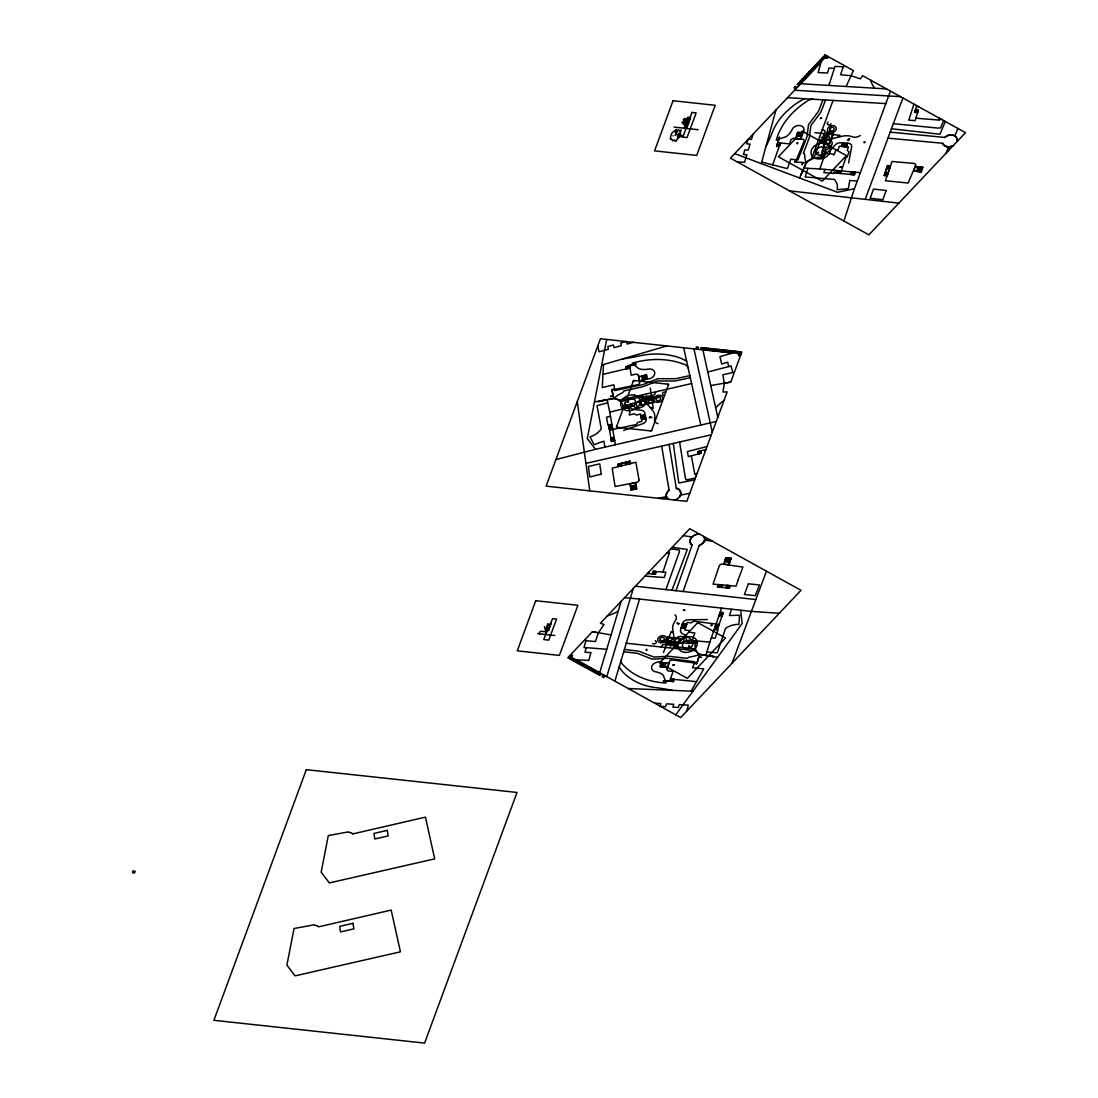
<?xml version="1.0" encoding="UTF-8"?>
<svg xmlns="http://www.w3.org/2000/svg" width="1098" height="1098" viewBox="0 0 1098 1098"><rect width="100%" height="100%" fill="white"/><g stroke="black" fill="none" stroke-linecap="round" stroke-linejoin="round"><path stroke-width="1.5" d="M685.276 121.274C689.228 121.219 685.55 126.627 683.011 123.854C679.484 122.002 686.977 120.19 684.795 121.713M677.754 135.864L678.921 136.111C674.543 135.836 681.803 136.317 679.882 135.04C675.297 135.754 681.68 132.831 678.193 134.725M603.502 364.536L602.253 387.553L613.919 384.794L614.729 390.586L643.277 384.492L657.839 378.714L675.558 378.714L689.846 375.626M676.313 131.211C676.148 134.862 676.231 130.017 676.121 130.786M658.361 498.272L665.525 496.818L666.39 494.402A7.727 5.874 -19.5 0 1 666.582 493.688L666.939 492.714A7.631 5.806 -19.5 0 1 667.474 491.78A7.521 5.71 -19.5 0 1 668.188 490.902A7.631 5.806 -19.5 0 1 669.08 490.079L661.669 446.104L711.353 434.753M688.35 122.166C685.66 119.806 683.752 122.153 683.354 119.366C686.223 116.141 690.189 122.235 685.797 121.549M645.02 403.515L644.004 405.78A4.516 3.431 -19.5 0 1 637.375 406.836L636.305 405.368A4.516 3.431 -19.5 0 1 640.203 400.55L640.779 400.454A4.516 3.431 -19.5 0 1 645.02 403.515A11.529 8.77 -19.5 0 1 646.489 404.119L647.395 404.627A11.529 8.77 -19.5 0 1 649.728 407.029M678.77 133.901C679.072 130.964 681.982 138.815 683.299 135.864M676.546 132.721C677.246 135.109 673.472 136.07 676.121 134.231M679.895 134.615L681.048 129.907L679.429 131.252C679.456 129.18 677.754 128.974 676.684 132.144M818.134 152.224L817.983 153.24L818.737 152.334M824.584 151.757L824.735 150.742L823.98 151.648M739.558 353.817L741.136 353.981L734.411 372.208L722.855 374.747L724.309 383.202L722.978 392.027L727.178 391.862L686.799 501.347L546.104 486.139L600.441 338.76L732.435 353.048L719.904 356.658L721.674 363.973L727.7 362.244L728.743 366.567L707.771 371.989M668.957 550.757L668.943 550.825A6.272 4.776 -19.5 0 0 669.327 552.925L662.959 572.044L653.214 571.372L652.432 573.911L647.463 573.485M848.603 162.929L851.65 146.803A4.667 3.555 -19.5 0 0 848.383 143.275L840.217 142.781A5.339 4.063 -19.5 0 0 835.125 145.06L831.941 148.422A22.042 16.758 -19.5 0 1 825.833 153.157A1.771 1.345 -19.5 0 0 824.969 154.145L819.822 168.941L860.407 172.674M606.672 339.447L587.306 438.624L595.514 449.315L716.239 421.495M670.466 646.557C670.494 643.977 675.243 644.224 673.65 646.9M890.437 91.093L854.436 188.719L837.554 192.287L761.271 163.602L775.957 109.951M828.88 85.438L835.002 66.429L843.772 66.786L844.142 65.441L827.014 55.957L825.929 57.096M606.755 649.275L586.291 647.669L585.001 652.281L590.971 652.569L588.775 660.365L576.354 659.774L680.678 717.57L800.991 590.326L689.791 528.714L649.302 571.536M571.866 657.29L572.47 655.135L570.37 655.026M828.029 56.52L827.535 58.276L824.941 58.139M689.75 118.913L687.636 117.28L690.642 117.61L686.662 128.411L683.656 128.082L686.758 127.025M549.906 625.805L547.669 624.501M917.612 112.572L914.579 112.353L916.761 105.669M747.93 139.597L746.654 143.852L750.058 144.058L748.26 150.083L744.842 149.877L743.47 154.489L746.873 154.681L744.595 162.312L737.115 161.859M753.008 134.231L751.471 139.336L748.342 139.158M606.782 676.629L633.34 588.418M614.894 681.131L639.53 599.041L751.512 611.408L779.292 613.274M660.022 706.124L660.804 703.516L654.655 703.145M686.524 711.394L688.377 705.163L679.237 704.614L678.386 707.455L672.854 707.126L673.705 704.285L666.472 703.859L665.621 706.687L660.502 706.385M599.7 672.717L621.194 601.265M623.719 651.718L637.375 653.324L652.349 659.184L667.57 658.306L694.773 661.751L694.156 663.466L696.859 663.768L699.577 654.367L698.438 653.653A11.927 9.072 -19.5 0 1 697.463 652.816L698.438 653.653M653.145 573.623L653.818 571.427M653.749 573.664L654.422 571.468M722.868 613.713L719.766 613.439L709.83 642.152L692.179 640.505L691.287 643.003L695.459 643.401L696.324 640.889L694.938 645.995L696.008 650.771A11.982 9.113 -19.5 0 0 696.365 651.43L696.434 651.539M843.895 221.014L854.436 188.719M654.339 573.705L655.026 571.495M654.943 573.76L655.643 571.536M652.432 573.911L655.451 574.117L656.247 571.591L653.214 571.372M913.934 104.104L908.773 120.162L915.059 120.629L918.408 110.033L915.361 109.841M696.667 663.741L698.85 656.92L701.444 657.359L698.987 657.126M820.151 168.968L807.95 168.337L805.15 176.956L834.178 179.413A17.348 13.19 -19.5 0 1 837.047 189.762L848.315 188.678L849.783 180.429L857.291 181.074M914.95 112.394L915.773 109.869M915.869 118.172L938.721 120.066L939.325 118.172M846.133 146.761L847.327 143.179L846.119 146.761L841.741 146.377L842.948 142.809L841.741 146.377M726.711 585.33C723.582 591.959 732.942 583.848 729.456 587.444M889.737 168.049L887.129 175.721L884.247 175.46L887.609 165.565L890.492 165.839L888.131 165.62M647.889 573.513L648.122 572.785M719.863 587.224L720.672 584.809M720.466 587.265L721.276 584.85M721.07 587.334L721.88 584.918M728.907 564.592L731.076 558.127L725.874 557.688L723.692 564.139L728.894 564.605L731.076 558.127M721.674 587.375L722.484 584.96M727.123 587.485L727.809 585.426M727.7 587.54L728.399 585.481M728.811 587.65L729.497 585.591M731.57 609.239L729.456 615.511L739.544 615.278L738.927 624.364A17.348 13.19 -19.5 0 0 725.449 628.523L717.31 652.816L707.016 652.02M916.528 171.329L917.997 166.965M917.352 171.412L918.806 167.047M918.148 171.48L919.616 167.116M918.971 171.549L920.44 167.184M919.795 171.604L921.263 167.239M920.618 171.686L922.073 167.321M921.414 171.755L922.883 167.39L915.169 166.718L913.687 171.082L921.414 171.755L913.701 171.082M696.516 681.652L670.453 679.017L674.172 679.401L673.445 681.46L669.711 681.076L673.115 671.441L667.982 670.905L666.911 669.3L669.011 663.082L661.298 662.41A6.313 4.804 -19.5 0 0 652.253 665.402A6.313 4.804 -19.5 0 0 655.657 671.839A16.594 12.627 -19.5 0 1 663.343 675.366L666.129 682.997A71.466 54.337 -19.5 0 1 623.568 665.374A9.031 6.863 -19.5 0 1 621.303 659.774M884.659 175.502L885.619 172.688L888.09 172.894M772.649 164.878L780.486 143.001L779.36 146.13L776.917 145.883C784.48 120.67 772.525 158.332 778.043 142.726L789.517 143.865L791.095 139.542L793.305 138.389L800.716 139.034L802.913 132.57A6.313 4.804 -19.5 0 0 800.73 125.666A6.313 4.804 -19.5 0 0 792.07 129.578A16.594 12.627 -19.5 0 1 786.305 136.523L776.259 140.132A71.466 54.337 -19.5 0 1 805.781 102.059A9.031 6.863 -19.5 0 1 813.179 99.232M663.027 666.98L664.482 662.684M663.837 667.049L665.292 662.753M664.633 667.117L666.088 662.821M666.911 669.3L669.753 660.914L671.784 659.871L696.805 663.316M681.954 627.781L683.189 624.117M682.805 627.85L684.04 624.186M683.67 627.932L684.919 624.268M684.521 628.001L685.77 624.337M692.179 640.505A1.771 1.345 -19.5 0 1 691.095 639.969A22.042 16.758 -19.5 0 0 686.236 635.783L682.572 633.752A5.339 4.063 -19.5 0 1 680.595 629.95L681.103 627.699L685.372 628.07L686.621 624.405L682.338 624.035L686.621 624.405M726.56 587.444L727.274 585.371M728.249 587.608L728.948 585.536M884.247 175.46L887.609 165.565M836.086 173.059L836.964 170.506M836.813 173.127L837.678 170.574M837.541 173.196L838.405 170.643M838.254 173.264L839.133 170.698M838.982 173.333L839.86 170.766M839.709 173.402L840.588 170.835M840.437 173.484L846.133 157.028L847.148 157.124L848.987 151.826L847.272 150.412L848.493 146.954L839.366 146.171L838.199 149.548L835.537 150.769L834.027 154.996C832.119 151.922 813.179 154.543 823.761 157.618L817.612 157.371L811.436 159.086A11.982 9.113 -19.5 0 0 810.557 159.484L810.434 159.553M850.442 174.431L851.321 171.851M851.128 174.5L852.707 171.974L851.815 174.568M852.501 174.623L853.393 172.043M853.201 174.692L854.079 172.112M853.887 174.76L854.766 172.166M719.835 613.26L721.592 608.127M648.52 573.554L649.151 571.687L600.4 623.266L604.024 624.488L598.451 632.75L595.404 641.561L585.865 640.683M661.298 662.41L659.816 666.692L667.557 667.392M660.625 666.761L662.094 662.478M661.435 666.829L662.904 662.547M662.231 666.898L663.714 662.616M718.27 584.589L717.433 587.005L729.237 588.048M843.305 66.758L840.533 74.76L851.06 75.721L860.42 78.864L862.603 75.666L965.485 132.666L868.875 234.848L730.39 158.139L821.043 62.27L818.134 72.578L827.521 73.031L828.921 68.076L834.48 68.337M717.584 586.579L718.147 584.932M718.037 587.059L718.874 584.63M718.627 587.114L719.478 584.699M719.245 587.169L720.082 584.74M635.413 586.222L683.121 591.493L699.11 545.679L702.995 542.975A7.604 5.792 -19.5 0 0 703.502 542.357A7.782 5.915 -19.5 0 0 703.942 541.671L704.394 540.655A7.521 5.723 -19.5 0 0 704.463 537.704L703.983 536.689M690.217 542.892A7.604 5.792 -19.5 0 1 689.956 542.083L690.011 542.069A7.425 5.641 -19.5 0 1 689.901 541.163A7.549 5.737 -19.5 0 1 690.024 540.271A7.549 5.737 -19.5 0 1 690.313 539.393A7.7 5.861 -19.5 0 1 690.752 538.528L692.042 536.949A7.864 5.984 -19.5 0 1 692.769 536.277A7.315 5.572 -19.5 0 1 693.593 535.687A7.466 5.682 -19.5 0 1 699.618 534.177L699.55 534.122M834.919 170.314L833.807 173.511L823.829 172.606L824.955 169.408M691.287 643.003L694.842 632.915L689.805 632.407L688.721 630.43L684.699 630.06L687.279 622.429L691.397 622.813L693.469 621.166L719.108 624.419M692.001 642.755L692.769 640.559M693.785 642.92L694.554 640.724M694.375 642.989L695.144 640.793M717.227 629.785L723.266 612.56L720.178 612.286M675.984 590.71L692.124 544.965L691.369 544.375A7.398 5.627 -19.5 0 0 692.124 544.965M821.126 157.371L822.361 153.898M692.577 642.81L693.36 640.601M693.181 642.879L693.963 640.669M694.952 643.03L695.734 640.834M665.91 589.599L679.209 552.267L679.456 550.057L670.809 548.794M795.583 161.928L804.258 140.75L803.297 139.268L793.305 138.389M672.909 681.405L673.65 679.346M820.741 157.343L823.226 150.591L828.976 148.601A3.912 2.978 -19.5 0 0 831.502 145.183M670.768 681.199L671.509 679.127M671.29 681.24L672.045 679.182M808.663 160.596L808.636 160.624A11.927 9.072 -19.5 0 0 807.414 161.571L806.303 162.655L794.993 162.051L795.858 159.773L797.889 159.979L806.961 137.017L808.512 124.65L818.477 111.323L822.978 99.822M674.35 499.988L674.309 500.002A7.48 5.696 -19.5 0 0 679.525 496.749L680.046 495.953A7.48 5.696 -19.5 0 0 680.417 495.143L680.897 493.373A7.7 5.861 -19.5 0 0 680.897 492.508A7.549 5.737 -19.5 0 0 680.733 491.671A7.549 5.737 -19.5 0 0 680.403 490.875A7.425 5.641 -19.5 0 0 679.854 490.161A7.604 5.792 -19.5 0 0 679.223 489.516L676.299 488.39L669.107 444.388M671.825 681.295L672.58 679.25M672.36 681.35L673.115 679.305M766.459 571.193L732.009 663.274M675.394 133.16L676.354 133.929M676.286 130.593L676.327 129.331L674.543 131.513M682.956 136.646L680.211 136.66L677.521 138.417L678.344 136.577M684.178 127.793L687.911 117.664M685.811 124.417L685.605 123.498L684.727 124.458M686.264 128.37L690.244 117.568M546.2 629.607L548.067 624.556M551.155 622.388L547.957 630.403A6.025 4.584 -19.5 0 1 547.586 630.952L547.573 630.979A6.231 4.735 -19.5 0 1 547.202 631.419A6.19 4.708 -19.5 0 0 546.255 632.819L543.757 639.571L548.794 640.107L556.562 619.039L552.555 618.613L548.286 630.183M655.698 391.835L654.586 394.827L641.095 397.943L640.944 396.927M814.936 132.638L839.97 135.342M833.066 100.426L811.436 159.086L807.387 161.584M730.843 381.884L734.068 373.155M813.865 158.181L820.439 140.338L818.422 140.119M659.774 640.326L689.077 643.483M673.472 648.328L674.09 646.64L695.309 648.932M675.819 646.832L676.203 645.789L663.219 644.375L660.776 646.955M789.476 190.86L865.183 199.356L902.913 97.997M670.219 681.131L670.988 679.072M794.993 162.051L795.858 159.773M671.976 590.271L687.293 549.439L672.264 547.257M694.334 662.959L692.522 667.735L703.777 668.888L691.109 691.15M825.614 99.973L820.769 112.312L810.887 125.57L809.391 137.374L803.393 153.363A3.17 2.416 -19.5 0 1 804.656 155.902A30.977 23.552 -19.5 0 0 806.303 162.655L800.881 174.966L803.969 167.953L807.95 168.337M683.642 122.674L684.315 122.303L683.313 123.045M945.954 153.322L948.329 147.571L946.037 146.336A7.604 5.792 -19.5 0 1 945.296 146.02L944.404 145.512A7.631 5.806 -19.5 0 1 943.635 144.881A7.521 5.71 -19.5 0 1 943.031 144.126A7.631 5.806 -19.5 0 1 942.578 143.262L887.966 138.142M684.603 120.08L685.262 119.737L684.301 120.382M943.635 120.56L940.547 127.89L937.816 128.082L893.347 123.662M945.309 121.494L939.957 134.231L891.452 128.768M949.866 134.999A7.521 5.723 -19.5 0 0 948.699 135.232L949.88 134.93A7.549 5.737 -19.5 0 1 950.964 134.876A7.549 5.737 -19.5 0 1 952.021 134.958A7.7 5.861 -19.5 0 1 953.023 135.164L954.78 135.96A7.466 5.682 -19.5 0 1 955.48 136.427A7.315 5.572 -19.5 0 1 956.097 137.003A7.466 5.682 -19.5 0 1 956.921 141.711L956.907 141.738A7.549 5.737 -19.5 0 0 956.111 137.003L954.78 135.96L957.95 128.493M799.536 178L806.303 162.655A12.119 9.209 -19.5 0 1 806.92 162.01L807.112 161.831M548.78 628.838L545.802 629.566M800.744 83.736L846.119 86.481L853.42 70.588M948.027 151.14L950.072 146.707A7.562 5.751 -19.5 0 0 952.721 145.869L953.023 145.732M679.14 489.53L680.897 493.373A7.549 5.737 -19.5 0 1 680.417 495.157L680.046 495.953A7.315 5.572 -19.5 0 1 679.538 496.735M688.322 120.231L689.119 120.08M688.075 122.743C685.825 121.809 688.871 123.429 686.813 124.074M712.273 541.177L705.479 540.23L702.995 542.975A7.549 5.737 -19.5 0 1 702.212 543.812A7.631 5.806 -19.5 0 1 701.279 544.553A7.549 5.737 -19.5 0 1 700.236 545.184M675.695 638.981L677.699 637.087A4.516 3.431 -19.5 0 1 683.834 638.24L683.999 640.038A4.516 3.431 -19.5 0 1 678.262 643.497L677.727 643.401A4.516 3.431 -19.5 0 1 675.695 638.981A11.529 8.77 -19.5 0 1 674.748 637.897L674.254 637.101A11.529 8.77 -19.5 0 1 673.486 633.971L672.758 629.401A15.152 11.515 -19.5 0 1 675.146 621.043L676.135 619.354A6.863 5.215 -19.5 0 0 674.927 614.811M689.022 120.19L687.842 121.274M675.75 714.839L742.179 623.499L740.656 610.241M677.85 138.526C676.313 140.379 676.066 142.493 674.639 140.517C675.531 138.348 671.702 142.795 672.388 139.734C671.235 139.693 671.358 138.142 670.37 139.35C670.549 134.985 672.086 131.554 674.68 131.129M847.409 139.995L849.66 138.513L848.521 140.613M677.466 136.44L680.595 136.083L677.933 136.591M585.124 639.407L592.261 631.872M669.053 490.106L666.939 492.714A7.549 5.737 -19.5 0 0 666.582 493.688L666.39 494.402A7.782 5.915 -19.5 0 0 666.308 495.102A7.604 5.792 -19.5 0 0 666.953 497.655L661.367 498.602M690.834 543.716A7.521 5.723 -19.5 0 0 691.424 544.375L689.901 541.163L690.752 538.528A7.549 5.737 -19.5 0 1 692.042 536.936L693.593 535.673A7.549 5.737 -19.5 0 1 699.536 534.163M890.19 132.131L944.719 137.428L948.727 135.178A7.604 5.792 -19.5 0 0 947.643 135.493M678.07 137.772L677.535 138.938M672.992 135.891L673.252 135.727M724.007 400.427L723.253 400.976A45.883 34.889 -19.5 0 0 715.704 407.921M838.488 136.701L839.531 135.987L838.268 136.234M953.284 145.567L951.664 146.295A7.521 5.723 -19.5 0 1 947.972 146.761L946.805 146.569A7.782 5.915 -19.5 0 1 946.037 146.336L945.309 146.02A7.549 5.737 -19.5 0 1 944.404 145.512L942.606 143.289M633.244 381.308L634.562 380.567M650.441 430.896L651.759 430.169M628.55 401.47L627.342 401.923L628.578 401.978M630.65 406.054L631.858 405.587L630.623 405.533M689.256 119.723L687.842 119.188M623.678 430.416L642.906 423.65A4.667 3.555 -19.5 0 0 646.159 419.189L644.746 412.766A5.339 4.063 -19.5 0 0 640.889 410.213L636.25 409.719A22.042 16.758 -19.5 0 1 629.346 407.783A1.771 1.345 -19.5 0 0 628.015 407.687L609.774 412.148L615.36 444.786M679.374 136.523L680.335 136.193M607.4 615.868L608.319 615.58A45.883 34.889 -19.5 0 0 618.201 611.243M601.677 365.071L666.774 345.939M728.743 366.567L731.062 365.895L732.695 372.332M740.738 355.079L738.611 355.683L738.117 353.666M698.218 454.023L697.724 451.607L705.918 449.507M625.97 341.533L620.768 342.96L621.358 345.637L614.015 347.668L613.411 344.992L607.812 346.543L608.402 349.219L599.096 351.799L597.792 345.911M633.354 342.329L627.123 344.058L626.574 341.588M555.904 459.554L595.514 449.315M707.03 446.488L687.362 451.649L688.35 456.631L701.32 453.2L700.799 450.784M607.565 402.87L597.024 405.615L601.265 428.824A17.348 13.19 -19.5 0 1 590.079 436.812L594.059 444.69L603.886 441.149L604.971 447.161M697.779 451.923L700.867 451.113M691.369 455.862L694.746 474.13L697.065 473.513M618.27 399.796L618.352 399.837A11.982 9.113 -19.5 0 1 619.039 400.276L622.511 403.968L623.719 408.744C624.199 399.109 631.707 409.87 629.223 414.989L634.438 413.74L636.497 415.058L640.656 414.042L641.616 419.45L646.008 418.338L641.616 419.45L641.959 421.344L637.705 422.373L636.497 424.459L609.582 430.21M617.968 464.289L630.128 461.256L630.526 463.576L630.128 461.256L617.968 464.289L618.366 466.609L618.009 464.632L621.427 463.425M640.999 415.936L645.391 414.838L640.985 415.936L641.616 419.45M630.554 486.263L635.907 484.904M630.664 486.922L636.016 485.563M630.774 487.567L636.14 486.208M630.883 488.226L636.25 486.881M631.021 488.871L636.387 487.526M631.13 489.53L636.497 488.185M631.254 490.175L636.607 488.83L635.509 482.653L630.128 483.985L631.254 490.175L630.142 483.998M602.967 374.363L629.978 367.94L626.107 368.859C622.566 364.097 647.834 362.313 629.689 365.95L631.172 375.228L636.511 373.993L638.377 374.994L639.434 380.937L647.395 378.947A6.313 4.804 -19.5 0 0 654.779 373.43A6.313 4.804 -19.5 0 0 648.191 369.12A16.594 12.627 -19.5 0 1 638.816 368.681L632.228 363.15A71.466 54.337 -19.5 0 1 683.08 363.946A9.031 6.863 -19.5 0 1 688.13 367.926M609.006 426.697L612.149 425.914M609.102 427.287L612.259 426.504M609.198 427.863L612.355 427.081M609.294 428.453L612.451 427.671M609.39 429.03L612.547 428.247M609.486 429.62L612.657 428.838M610.927 438.267L614.111 437.484M611.023 438.829L614.194 438.033M611.106 439.378L614.29 438.596M611.202 439.941L614.386 439.145M611.298 440.49L614.482 439.694M611.38 441.053L614.564 440.257M614.66 440.806L611.476 441.602L608.731 425.036M609.829 412.409L607.057 399.658M611.874 424.281L607.935 425.228L606.549 417.213L610.488 416.266M623.376 406.617L627.658 405.587M611.929 389.941L638.322 384.575L639.805 383.01L638.377 374.994M623.307 406.301L631.652 404.38L635.344 407.578A3.912 2.978 -19.5 0 0 639.873 407.564M612.904 395.898L610.364 396.515L613.151 396.035L611.861 389.543L613.713 398.423L615.196 398.643A11.927 9.072 -19.5 0 1 616.582 399.027L616.637 399.054A12.119 9.209 -19.5 0 1 617.845 399.562L620.439 401.36M650.236 388.033L653.214 408.401M619.052 400.29L691.603 383.559M620.672 401.607L642.742 396.515L642.495 394.882M352.911 833.876L425.448 817.159L434.684 858.883L329.359 882.916L321.165 872.21L328.302 835.578L347.558 832.023A12.119 9.209 -19.5 0 1 348.45 832.133L348.697 832.174M611.655 389.584L614.551 389.419M589.791 490.861L585.92 463.383L661.669 446.104M690.299 377.698L674.968 381.006L657.359 381.006L643.455 386.537L623.664 391.012A3.17 2.416 -19.5 0 1 621.056 393.4A30.977 23.552 -19.5 0 0 613.713 398.423L598.286 401.648L607.057 399.658M695.377 478.097L686.223 479.908L685.33 477.946L679.593 442M694.718 479.881L678.797 483.024L673.28 443.441M680.417 495.143L689.764 493.331M594.457 401.978L613.713 398.423A12.119 9.209 -19.5 0 1 614.592 398.533L614.853 398.574M702.885 349.85L710.749 385.549L730.774 382.09L724.309 383.202M683.107 135.727L680.348 135.301M949.88 134.93L953.023 135.164A7.549 5.737 -19.5 0 1 954.793 135.96M689.119 641.246L687.87 641.301L688.871 641.754M688.57 646.461L689.832 646.406L688.817 645.94M941.508 119.38L941.411 119.38A6.272 4.776 -19.5 0 0 938.721 120.066M707.318 619.533L687.65 619.848A4.667 3.555 -19.5 0 0 682.64 623.156L681.103 627.699L685.372 628.07M821.18 137.346C824.584 137.017 822.731 141.258 820.192 140.022M628.248 688.515L692.92 691.218M586.291 647.669L583.999 647.573L585.975 640.285L584.356 640.23L569.478 655.959L570.727 656.659M846.119 86.481L886.525 88.924M794.595 90.228L900.525 96.679M787.554 97.695L886.127 103.61M624.584 597.683L639.53 599.041M915.608 110.376L918.244 110.541M915.444 110.884L918.079 111.049M915.293 111.378L917.942 111.557M915.128 111.886L917.777 112.065M662.959 572.058L665.91 572.278L664.221 577.521L644.993 576.093M649.687 416.622L651.938 417.473L649.247 417.803M667.062 552.747L669.327 552.925M652.528 573.581L655.561 573.801M916.665 106.026L917.53 106.108M886.91 167.61L889.805 167.843M886.745 168.118L889.641 168.351M886.566 168.612L889.449 168.859M886.402 169.119L889.284 169.367M885.317 173.621L887.774 173.827M885.139 174.102L887.609 174.321M884.823 175.035L887.28 175.241M887.129 175.721L884.961 175.529M725.641 558.36L730.856 558.8M725.407 559.047L730.609 559.5M725.188 559.733L730.403 560.172M724.955 560.419L730.17 560.858M724.721 561.092L729.937 561.545M724.488 561.778L729.703 562.231M796.874 134.793L802.007 135.246M796.64 135.466L801.773 135.919M796.421 136.138L801.554 136.591M800.716 139.034L795.583 138.595L797.793 132.103L802.913 132.57M842.715 143.509L847.08 143.893M842.468 144.222L846.846 144.607M842.221 144.95L846.599 145.334M841.974 145.663L846.352 146.048M915.183 166.718L922.883 167.39M725.998 587.403L729.374 587.691M885.468 173.155L887.939 173.374M884.974 174.568L887.445 174.788M719.972 612.862L723.06 613.137M719.574 614.015L722.662 614.29M719.368 614.592L722.457 614.866M719.163 615.168L722.251 615.443M718.97 615.745L722.059 616.019M715.827 624.748L718.902 625.023M715.621 625.352L718.682 625.627M715.402 625.97L718.476 626.244M715.196 626.574L718.257 626.848M714.99 627.178L718.051 627.452M714.784 627.795L717.831 628.07M916.501 106.561L918.724 106.753M797.56 132.789L802.693 133.242M797.34 133.462L802.46 133.915M797.107 134.134L802.226 134.587M887.445 166.073L890.327 166.347M887.266 166.58L890.149 166.841M887.102 167.088L889.984 167.349M709.926 641.877L705.822 655.369L714.084 656.673L699.577 654.367A12.119 9.209 -19.5 0 1 698.891 653.969L698.795 653.9M822.182 154.393L824.79 154.64M821.661 155.889L824.282 156.136M821.482 156.383L824.09 156.63M854.299 172.125L855.452 172.235L854.573 174.829L834.027 172.866M714.194 629.497L717.996 629.868L715.114 638.226L711.312 637.856M822.004 154.873L824.639 155.134M821.826 155.381L824.461 155.628M821.318 156.863L823.939 157.124M691.411 642.701L695.542 643.099M777.068 145.43L779.525 145.677M821.99 153.844L824.969 154.145M695.446 643.428L687.417 642.563L685.934 638.185A3.912 2.978 -19.5 0 0 682.091 636.689M777.713 143.632L780.17 143.893M777.549 144.085L780.019 144.332M777.398 144.524L779.827 144.785M777.247 144.977L779.676 145.238M830.857 127.464L821.771 152.114M688.103 122.866L687.321 122.88M819.904 141.793L821.139 141.93L825.174 131.005L822.361 129.454M674.021 127.093L698.108 129.688M676.423 130.319L676.89 131.911M675.613 132.185L676.67 132.501M671.235 631.446L663.466 652.514M546.886 631.789L540.394 631.323L539.104 633.093L539.859 633.875M537.608 633.628L554.682 635.481M626.258 643.222L696.008 650.771L697.436 652.788A12.119 9.209 -19.5 0 1 696.667 651.883L696.599 651.787M777.878 143.179L780.335 143.44M683.121 591.493L755.863 599.549M865.183 199.356L898.878 203.116M796.448 159.828L790.78 159.183L787.39 168.625L761.683 162.092M624.405 649.44L639.022 651.251L653.9 657.071L668.449 656.233L687.43 658.388A3.17 2.416 -19.5 0 1 690.834 656.892A30.977 23.552 -19.5 0 0 699.577 654.367L717.639 657.249M683.231 535.646L692.042 536.949M611.078 634.919L592.426 631.693L596.077 632.338M703.832 536.497L704.12 536.908A7.562 5.751 -19.5 0 1 704.683 538.94L709.898 539.859M314.44 925.106L314.179 925.065A12.119 9.209 -19.5 0 0 313.314 924.955L294.044 928.51L286.894 965.156L295.101 975.848L400.427 951.829L391.19 910.091L318.64 926.822A11.982 9.113 -19.5 0 0 317.967 926.383L317.857 926.328M615.196 398.643L617.899 399.59M677.342 488.637L677.37 488.651A7.398 5.627 -19.5 0 0 676.299 488.404M829.759 140.324L831.776 141.642A4.516 3.431 -19.5 0 1 829.265 146.885L826.986 147.338A4.516 3.431 -19.5 0 1 823.637 143.22L823.857 142.767A4.516 3.431 -19.5 0 1 829.759 140.324A11.529 8.77 -19.5 0 1 831.268 139.364L832.366 138.815A11.529 8.77 -19.5 0 1 836.429 137.634L842.276 136.234A15.152 11.515 -19.5 0 1 852.336 136.742L854.285 137.264A6.863 5.215 -19.5 0 0 860.187 135.479M651.306 408.044L652.363 408.442L651.787 407.632M734.686 153.61L761.271 163.602M666.308 495.116A7.521 5.723 -19.5 0 0 667.804 498.616L669.025 499.425M678.372 624.515L676.903 622.937L679.333 623.499M317.555 926.149L317.446 926.094A12.119 9.209 -19.5 0 0 316.21 925.587A11.927 9.072 -19.5 0 0 314.797 925.189M351.813 833.217L351.744 833.176A12.119 9.209 -19.5 0 0 350.482 832.641A11.927 9.072 -19.5 0 0 349.068 832.243M845.021 65.935L853.228 70.478M352.101 833.368L352.211 833.437A11.982 9.113 -19.5 0 1 352.897 833.876M672.676 632.434L671.976 631.693L672.058 632.695M649.741 407.029L652.761 410.638A15.152 11.515 -19.5 0 1 654.628 418.489L654.49 420.246A6.863 5.215 -19.5 0 0 657.976 423.691M667.68 384.149L668.366 385.096M616.637 426.367L617.323 427.328M696.214 475.832L696.187 475.763A6.272 4.776 -19.5 0 0 694.746 474.116M544.388 626.533L546.255 632.819M646.351 395.39C647.408 397.751 642.838 398.903 643.044 396.145M870.659 80.127L870.838 80.84A45.883 34.889 -19.5 0 0 874.557 88.211M693.936 348.876L712.286 432.214M710.749 385.549L717.776 417.322M683.67 347.764L700.84 425.297M700.25 451.278L700.689 453.35M699.632 451.429L700.071 453.515M699.028 451.594L699.453 453.694M698.397 451.758L698.836 453.858M705.492 449.631L705.616 450.317M627.617 461.874L628.042 464.193M626.999 462.038L627.425 464.344M626.382 462.189L626.807 464.495M625.764 462.34L626.176 464.66M620.329 464.056L620.686 466.032M619.739 464.207L620.096 466.17M618.586 464.481L618.943 466.458M643.373 375.653L644.101 379.771M642.536 375.873L643.277 379.977M641.712 376.079L642.454 380.196M639.434 380.937L638.707 376.82L646.681 374.843L647.395 378.947M635.509 482.653L636.607 488.83M644.512 415.058L645.144 418.571M643.634 415.277L644.265 418.791M642.742 415.497L643.373 419.011M641.863 415.717L642.495 419.23M621.482 463.768L621.839 465.744M620.905 463.905L621.262 465.895M619.162 464.33L619.519 466.321M704.834 449.809L705.149 451.58M645.844 375.049L646.557 379.167M645.02 375.255L645.734 379.373M644.197 375.461L644.91 379.579M629.511 461.421L629.895 463.74M628.893 461.558L629.278 463.891M628.262 461.723L628.66 464.042M627.04 405.725L627.397 407.838M625.201 406.178L625.558 408.291M624.597 406.329L624.94 408.429M626.45 405.876L626.793 408.003M625.833 406.013L626.176 408.14M623.993 406.466L624.337 408.593M627.631 405.286L628.015 407.687M626.354 366.746L626.67 368.722M628.015 366.348L628.331 368.352M628.578 366.21L628.88 368.214M585.92 463.383L577.26 401.635M660.035 397.119L629.566 404.133M627.466 366.485L627.768 368.461M626.917 366.608L627.219 368.599M629.14 366.087L629.429 368.077M677.205 488.363A7.549 5.737 -19.5 0 1 678.111 488.734M668.49 498.959A7.549 5.737 -19.5 0 1 666.898 497.449M678.276 489.008A7.398 5.627 -19.5 0 1 679.113 489.516M622.168 359.046A217.116 165.098 -19.5 0 0 641.163 355.587A62.49 47.516 -19.5 0 1 671.784 355.642A50.645 38.512 -19.5 0 1 686.648 361.228M664.386 395.239A2.1 1.592 -19.5 0 1 662.506 393.372A2.1 1.592 -19.5 0 1 665.566 392.055M672.552 690.368A217.116 165.098 -19.5 0 0 654.751 687.499A62.49 47.516 -19.5 0 1 628.907 677.301A50.645 38.512 -19.5 0 1 619.176 666.87M704.696 538.94A7.604 5.792 -19.5 0 1 703.955 541.643M690.766 543.702A7.398 5.627 -19.5 0 1 690.313 542.934M700.208 545.198A7.631 5.806 -19.5 0 1 699.069 545.706M655.149 640.724A2.1 1.592 -19.5 0 1 655.794 643.181A2.1 1.592 -19.5 0 1 652.555 643.483M765.896 146.707A217.116 165.098 -19.5 0 0 772.608 131.568A62.49 47.516 -19.5 0 1 789.901 108.551A50.645 38.512 -19.5 0 1 804.669 98.724M950.072 146.707A7.604 5.792 -19.5 0 1 946.805 146.583M944.719 137.428A7.398 5.627 -19.5 0 1 945.57 136.701A7.521 5.723 -19.5 0 1 946.503 136.152M946.558 136.07A7.384 5.614 -19.5 0 1 947.615 135.562M831.159 123.731A2.1 1.592 -19.5 0 1 827.961 124.692A2.1 1.592 -19.5 0 1 828.153 122.084M808.65 160.61A12.119 9.209 -19.5 0 1 809.94 159.814M650.565 396.817L651.622 396.749L650.592 396.762M666.664 643.579L667.708 643.524L666.706 643.469M824.969 134.134L825.998 134.011L824.969 134.134M678.056 644.361L677.905 645.391A10.006 7.604 -19.5 0 0 680.335 650.689L681.24 651.279A10.006 7.604 -19.5 0 0 696.022 647.353A10.006 7.604 -19.5 0 0 691.15 636.744A10.006 7.604 -19.5 0 0 678.056 644.361M663.439 680.87L673.445 681.46L663.439 680.87M738.117 580.032L736.072 586.167L713.069 584.122L719.492 565.196L721.606 563.96L742.907 567.076L738.117 580.032M915.759 164.975L908.142 183.037L885.413 180.745L891.974 161.488L914.593 163.465L915.759 164.975M886.182 190.476L882.874 199.74L870.138 198.23L873.514 189.076L886.182 190.476M133.132 871.085L132.515 872.773L134.519 872.979L135.136 871.29L133.132 871.085M306.315 769.671L213.904 1020.303L424.61 1043.1L517.021 792.454L306.315 769.671M673.047 100.742L654.559 150.865L696.695 155.422L715.182 105.298L673.047 100.742M684.507 123.525L684.507 123.525M691.946 112.435L682.86 137.085L687.06 137.538L696.146 112.902L691.946 112.435M535.742 600.716L517.268 650.84L559.404 655.41L577.891 605.273L535.742 600.716M633.56 380.457L616.321 427.218L651.443 431.006L668.682 384.259L633.56 380.457M547.792 624.172L545.679 629.909L548.684 630.238L550.798 624.501L547.792 624.172M546.433 630.362L547.971 630.376L546.433 630.362M696.53 347.05L695.912 348.739L697.916 348.958L698.534 347.27L696.53 347.05M701.348 347.572L700.73 349.26L702.734 349.48L703.351 347.792L701.348 347.572M703.749 347.833L703.132 349.521L705.136 349.74L705.767 348.052L703.749 347.833M706.165 348.093L705.534 349.782L707.551 350.001L708.169 348.313L706.165 348.093M708.567 348.354L707.949 350.042L709.953 350.262L710.571 348.574L708.567 348.354M710.982 348.615L710.351 350.303L712.369 350.523L712.986 348.835L710.982 348.615M713.384 348.876L712.767 350.564L714.771 350.784L715.388 349.095L713.384 348.876M715.8 349.137L715.169 350.825L717.172 351.044L717.804 349.356L715.8 349.137M718.202 349.397L717.584 351.086L719.588 351.305L720.206 349.617L718.202 349.397M720.604 349.658L719.986 351.346L721.99 351.566L722.621 349.878L720.604 349.658M723.019 349.919L722.402 351.607L724.405 351.827L725.023 350.138L723.019 349.919M725.421 350.18L724.804 351.868L726.807 352.087L727.439 350.399L725.421 350.18M727.837 350.44L727.205 352.129L729.223 352.348L729.841 350.66L727.837 350.44M730.239 350.701L729.621 352.389L731.625 352.609L732.242 350.921L730.239 350.701M732.654 350.962L732.023 352.65L734.04 352.87L734.658 351.182L732.654 350.962M735.056 351.223L734.438 352.911L736.442 353.131L737.06 351.442L735.056 351.223M737.472 351.484L736.84 353.172L738.844 353.391L739.476 351.703L737.472 351.484M739.874 351.744L739.256 353.432L741.26 353.652L741.877 351.964L739.874 351.744M825.106 134.615L825.106 134.615M826.767 132.336L822.786 143.138L829.608 143.879L833.588 133.078L826.767 132.336M827.041 132.721L823.308 142.85L829.333 143.495L833.066 133.366L827.041 132.721M667.282 637.101L665.168 642.838L678.001 644.224L680.115 638.487L667.282 637.101M667.557 637.471L665.69 642.536L677.727 643.84L679.593 638.775L667.557 637.471M667.872 643.373L667.872 643.373M748.383 583.834L744.43 594.498L755.328 595.679L759.432 584.932L748.383 583.834M802.954 162.641L802.048 164.673L802.954 162.641M639.105 480.375L637.65 482.118L615.086 486.538L612.19 468.146L635.879 462.244L639.105 480.375M795.35 86.385L793.964 87.84L795.556 88.718L796.928 87.264L795.35 86.385M798.644 82.885L797.272 84.34L798.864 85.219L800.236 83.764L798.644 82.885M800.305 81.128L798.932 82.583L800.511 83.475L801.883 82.007L800.305 81.128M801.952 79.385L800.579 80.84L802.171 81.719L803.544 80.264L801.952 79.385M803.612 77.629L802.226 79.097L803.818 79.976L805.191 78.507L803.612 77.629M805.259 75.886L803.887 77.34L805.479 78.219L806.852 76.764L805.259 75.886M806.92 74.142L805.534 75.597L807.126 76.476L808.499 75.021L806.92 74.142M808.567 72.386L807.195 73.841L808.773 74.719L810.159 73.264L808.567 72.386M810.228 70.643L808.842 72.097L810.434 72.976L811.806 71.521L810.228 70.643M811.875 68.886L810.502 70.354L812.081 71.233L813.467 69.764L811.875 68.886M813.536 67.143L812.149 68.598L813.742 69.476L815.114 68.021L813.536 67.143M815.183 65.4L813.81 66.854L815.389 67.733L816.775 66.278L815.183 65.4M816.843 63.643L815.457 65.098L817.049 65.976L818.422 64.521L816.843 63.643M818.49 61.9L817.118 63.355L818.696 64.233L820.082 62.778L818.49 61.9M820.151 60.143L818.765 61.598L820.357 62.476L821.729 61.021L820.151 60.143M821.798 58.4L820.426 59.855L822.004 60.733L823.39 59.278L821.798 58.4M823.459 56.643L822.073 58.112L823.665 58.99L825.037 57.521L823.459 56.643M825.106 54.9L823.733 56.355L825.312 57.233L826.698 55.778L825.106 54.9M802.487 131.266L778.372 156.781L822.306 181.115L846.421 155.614L802.487 131.266M797.546 142.616L796.86 143.344L797.656 143.783L797.546 142.616M820.975 117.843L820.288 118.57L821.771 118.282L820.975 117.843M841.48 166.951L839.997 167.239L841.48 166.951M864.908 142.177L864.222 142.905L864.112 141.738L864.908 142.177M569.203 656.261L567.831 657.716L569.409 658.594L570.782 657.139L569.203 656.261M571.111 657.304L569.725 658.773L571.317 659.651L572.689 658.196L571.111 657.304M573.005 658.361L571.633 659.816L573.211 660.708L574.597 659.239L573.005 658.361M574.913 659.418L573.54 660.872L575.119 661.751L576.491 660.296L574.913 659.418M576.821 660.474L575.434 661.929L577.026 662.808L578.399 661.353L576.821 660.474M578.715 661.531L577.342 662.986L578.921 663.865L580.307 662.41L578.715 661.531M580.622 662.588L579.25 664.043L580.828 664.921L582.201 663.466L580.622 662.588M582.53 663.631L581.144 665.1L582.736 665.978L584.109 664.51L582.53 663.631M584.424 664.688L583.052 666.143L584.63 667.021L586.016 665.566L584.424 664.688M586.332 665.745L584.96 667.2L586.538 668.078L587.91 666.623L586.332 665.745M588.24 666.802L586.854 668.257L588.446 669.135L589.818 667.68L588.24 666.802M590.134 667.859L588.761 669.313L590.34 670.192L591.726 668.737L590.134 667.859M592.042 668.902L590.669 670.37L592.247 671.249L593.62 669.78L592.042 668.902M593.949 669.958L592.563 671.413L594.155 672.292L595.528 670.837L593.949 669.958M595.843 671.015L594.471 672.47L596.049 673.349L597.436 671.894L595.843 671.015M597.751 672.072L596.379 673.527L597.957 674.405L599.33 672.95L597.751 672.072M599.659 673.129L598.273 674.584L599.865 675.462L601.237 674.007L599.659 673.129M603.461 675.229L602.088 676.697L603.667 677.576L605.039 676.107L603.461 675.229M646.667 649.398L645.981 650.126L646.777 650.565L646.667 649.398M684.15 609.761L683.464 610.488L684.946 610.2L684.15 609.761M697.765 622.621L659.596 662.986L687.348 678.358L725.517 637.993L697.765 622.621M674.433 664.77L672.95 665.059L674.433 664.77M711.902 625.133L711.216 625.86L711.12 624.693L711.902 625.133M814.263 146.185L813.371 147.036A10.006 7.604 -19.5 0 0 815.718 158.496A10.006 7.604 -19.5 0 0 829.868 152.636A10.006 7.604 -19.5 0 0 822.608 143.207L821.331 143.262A10.006 7.604 -19.5 0 0 814.263 146.185M678.893 136.907L678.18 137.36L678.893 136.907M681.103 136.221L681.103 136.221M629.689 365.95L625.805 366.883L629.662 365.963M601.21 474.185L589.777 476.916L588.404 466.485L599.741 463.864L601.21 474.185M653.461 396.776L640.107 399.85L640.916 405.409L654.271 402.321L653.461 396.776M653.09 397.202L640.559 400.084L641.287 404.984L653.804 402.088L653.09 397.202M387.306 830.363L373.951 833.451L374.761 838.996L388.129 835.921L387.306 830.363M353.048 923.308L339.694 926.383L340.504 931.941L353.858 928.853L353.048 923.308M634.534 395.156L633.34 394.964A10.006 7.604 -19.5 0 0 620.754 403.172A10.006 7.604 -19.5 0 0 630.925 410.528A10.006 7.604 -19.5 0 0 639.969 399.754L639.612 398.835A10.006 7.604 -19.5 0 0 634.534 395.156M628.893 407.029A5.38 4.09 -19.5 0 0 635.564 401.168A5.38 4.09 -19.5 0 0 626.876 400.221A5.38 4.09 -19.5 0 0 628.893 407.029M657.043 402.362A4.516 3.431 -19.5 0 0 662.643 397.435A4.516 3.431 -19.5 0 0 655.355 396.653A4.516 3.431 -19.5 0 0 657.043 402.362M657.661 400.674A2.361 1.798 -19.5 0 0 660.598 398.094A2.361 1.798 -19.5 0 0 656.782 397.682A2.361 1.798 -19.5 0 0 657.661 400.674M649.536 400.139A1.935 1.469 -19.5 0 0 651.938 398.025A1.935 1.469 -19.5 0 0 648.808 397.696A1.935 1.469 -19.5 0 0 649.536 400.139M646.406 402.088A2.361 1.798 -19.5 0 0 649.343 399.507A2.361 1.798 -19.5 0 0 645.528 399.096A2.361 1.798 -19.5 0 0 646.406 402.088M660.667 642.728A4.516 3.431 -19.5 0 0 666.39 637.897A4.516 3.431 -19.5 0 0 659.143 636.964A4.516 3.431 -19.5 0 0 660.667 642.728M668.339 643.648A1.935 1.469 -19.5 0 0 670.796 641.561A1.935 1.469 -19.5 0 0 667.694 641.177A1.935 1.469 -19.5 0 0 668.339 643.648M671.551 643.387A2.361 1.798 -19.5 0 0 674.556 640.848A2.361 1.798 -19.5 0 0 670.754 640.367A2.361 1.798 -19.5 0 0 671.551 643.387M661.339 641.054A2.361 1.798 -19.5 0 0 664.331 638.514A2.361 1.798 -19.5 0 0 660.529 638.034A2.361 1.798 -19.5 0 0 661.339 641.054M685.989 648.712A5.38 4.09 -19.5 0 0 692.797 642.961A5.38 4.09 -19.5 0 0 684.178 641.85A5.38 4.09 -19.5 0 0 685.989 648.712M830.459 132.693A4.516 3.431 -19.5 0 0 836.182 127.848A4.516 3.431 -19.5 0 0 828.935 126.929A4.516 3.431 -19.5 0 0 830.459 132.693M826.396 136.838A1.935 1.469 -19.5 0 0 828.839 134.766A1.935 1.469 -19.5 0 0 825.737 134.368A1.935 1.469 -19.5 0 0 826.396 136.838M826.423 139.817A2.361 1.798 -19.5 0 0 829.415 137.277A2.361 1.798 -19.5 0 0 825.627 136.797A2.361 1.798 -19.5 0 0 826.423 139.817M831.131 131.005A2.361 1.798 -19.5 0 0 834.123 128.466A2.361 1.798 -19.5 0 0 830.335 127.986A2.361 1.798 -19.5 0 0 831.131 131.005M819.081 155.326A5.38 4.09 -19.5 0 0 825.888 149.561A5.38 4.09 -19.5 0 0 817.255 148.463A5.38 4.09 -19.5 0 0 819.081 155.326"/></g></svg>
